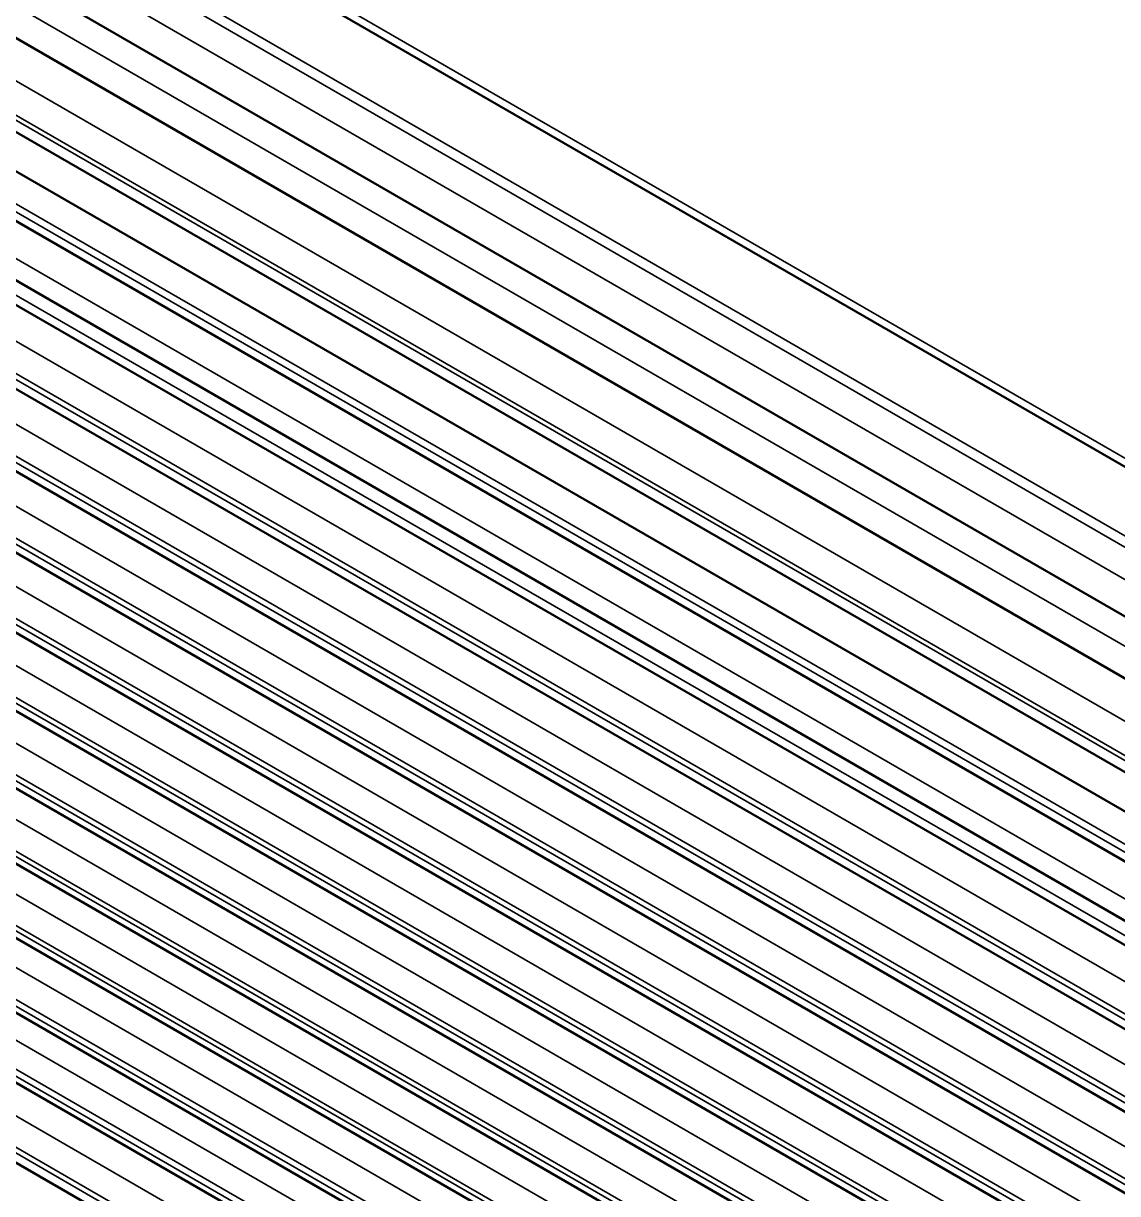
# Model space of a CAD drawing. Header units: millimetres. Extents: x 0 to 3000, y 0 to 3000.
# Drawn here: x 514.68 to 552.38, y 2386.57 to 2426.88 of the extents above; entities that cross this region are included whole.
import ezdxf

# ---------------------------------------------------------------- set-up
doc = ezdxf.new("R2010")
doc.units = ezdxf.units.MM
doc.layers.add('Visible (ANSI)', color=7, linetype='Continuous', lineweight=50)
doc.layers.add('Visible Narrow (ANSI)', color=7, linetype='Continuous', lineweight=35)

msp = doc.modelspace()

# ---------------------------------------------------------------- linework, layer by layer
at = {"layer": 'Visible (ANSI)'}
for p, q in [((1051.9639, 2123.313), (346.2714, 2530.7448)), ((1053.321, 2117.3781), (346.5633, 2525.4249)), ((1053.1807, 2115.3233), (346.6697, 2523.2276)), ((1053.0106, 2112.1892), (346.2817, 2520.2193)), ((1052.9552, 2110.8674), (346.3561, 2518.8226)), ((1052.8987, 2109.1818), (346.1658, 2517.2142)), ((1052.8524, 2107.1628), (345.9653, 2515.2843)), ((1052.8401, 2106.3273), (346.168, 2514.3247)), ((1052.8295, 2103.4406), (346.1968, 2511.4152)), ((1052.8688, 2100.5712), (346.2652, 2508.5289)), ((1052.9586, 2097.7195), (346.3733, 2505.6667)), ((1053.0997, 2094.8858), (346.521, 2502.8292)), ((1053.3367, 2092.045), (346.7084, 2500.017)), ((1053.7328, 2089.1613), (346.9354, 2497.231)), ((1054.1215, 2086.3316), (347.2019, 2494.4718)), ((1054.5027, 2083.5566), (347.508, 2491.7401)), ((1054.8865, 2080.762), (347.8638, 2488.9618)), ((1055.244, 2078.1478), (348.3003, 2486.3019)), ((1055.3899, 2075.3069), (348.4845, 2483.439))]:
    msp.add_line(p, q, dxfattribs=at)
for centre, major_axis, start_param, end_param in [((536.9556, 2399.2154), (-14.2821, 0), 5.2733042, 5.2733054), ((536.9398, 2399.2303), (-14.2518, 0), 5.5208116, 5.5208164), ((536.9344, 2396.7296), (14.2375, 0), 1.9026228, 1.9026241), ((536.939, 2396.7219), (-14.0016, 0), 5.035492, 5.0354933), ((536.9388, 2395.9056), (14.0012, 0), 1.8123471, 1.8123485), ((536.938, 2396.7232), (14.2491, 0), 2.1624301, 2.162435), ((536.9383, 2396.723), (-13.9996, 0), 5.3005175, 5.3005225), ((536.9384, 2395.9065), (13.9997, 0), 2.0854786, 2.0854838), ((537.0289, 2399.1982), (14.1432, 0), 5.7222693, 5.7222705), ((536.9429, 2399.2284), (14.2437, 0), 5.4747588, 5.4747637)]:
    msp.add_ellipse(centre, major_axis=major_axis, ratio=0.5773503, start_param=start_param, end_param=end_param, dxfattribs=at)
at = {"layer": 'Visible Narrow (ANSI)'}
for p, q in [((345.9786, 2531.2175), (1051.6712, 2123.7857)), ((1053.6261, 2119.9762), (346.6113, 2528.1713)), ((1053.5414, 2119.6343), (346.7814, 2527.6822)), ((1053.4143, 2118.5895), (346.6631, 2526.6325)), ((1053.2509, 2116.3923), (346.6631, 2524.3409)), ((1053.0968, 2113.8998), (346.5373, 2521.8321)), ((1053.0289, 2112.5797), (346.0826, 2520.7354)), ((1053.0371, 2112.7511), (346.0947, 2520.9046)), ((1052.9164, 2109.7649), (345.979, 2517.9156)), ((1052.9078, 2109.4889), (345.977, 2517.6356)), ((1052.8668, 2107.9092), (346.2754, 2515.8599)), ((1052.8444, 2106.6525), (345.9661, 2514.769)), ((1052.8295, 2105.0852), (346.3454, 2512.9739)), ((1052.8277, 2103.9731), (345.9923, 2512.0646)), ((1052.8282, 2103.7583), (345.9946, 2511.849)), ((1052.8401, 2102.2124), (346.4015, 2510.0749)), ((1052.8577, 2101.0989), (346.0585, 2509.1692)), ((1052.8621, 2100.8816), (346.0628, 2508.9526)), ((1052.9007, 2099.3575), (346.4974, 2507.1996)), ((1052.9388, 2098.2276), (346.163, 2506.2848)), ((1052.9468, 2098.0166), (346.1724, 2506.073)), ((1053.0119, 2096.5208), (346.6329, 2504.3489)), ((1053.0711, 2095.3842), (346.3084, 2503.4338)), ((1053.083, 2095.1741), (346.3208, 2503.2234)), ((1053.1744, 2093.7027), (346.8082, 2501.5234)), ((1053.267, 2092.5524), (346.4936, 2500.6083)), ((1053.2969, 2092.3351), (346.5089, 2500.3993)), ((1053.5025, 2090.8378), (347.0232, 2498.7239)), ((1053.6653, 2089.653), (346.7186, 2497.8089)), ((1053.6946, 2089.4392), (346.7369, 2497.6015)), ((1053.8943, 2087.9857), (347.2778, 2495.9509)), ((1054.0561, 2086.8076), (346.9832, 2495.0363)), ((1054.085, 2086.5975), (347.0046, 2494.8305)), ((1054.2786, 2085.1882), (347.5721, 2493.2054)), ((1054.3944, 2084.0431), (347.2876, 2492.2914)), ((1054.4173, 2083.851), (347.3105, 2492.0993)), ((1054.6544, 2082.4522), (347.9233, 2490.4835)), ((1054.7417, 2081.3021), (347.6349, 2489.5504)), ((1054.776, 2081.0488), (347.6693, 2489.2971)), ((1055.0275, 2079.7359), (348.311, 2487.7588)), ((1055.1773, 2078.6451), (348.0706, 2486.8933)), ((348.1059, 2486.6364), (1055.2126, 2078.3882)), ((1055.3537, 2076.9409), (348.6257, 2484.9705)), ((1055.3895, 2075.8363), (348.2827, 2484.0846)), ((348.2827, 2483.885), (1055.3895, 2075.6367))]:
    msp.add_line(p, q, dxfattribs=at)

doc.saveas('drawing.dxf')
